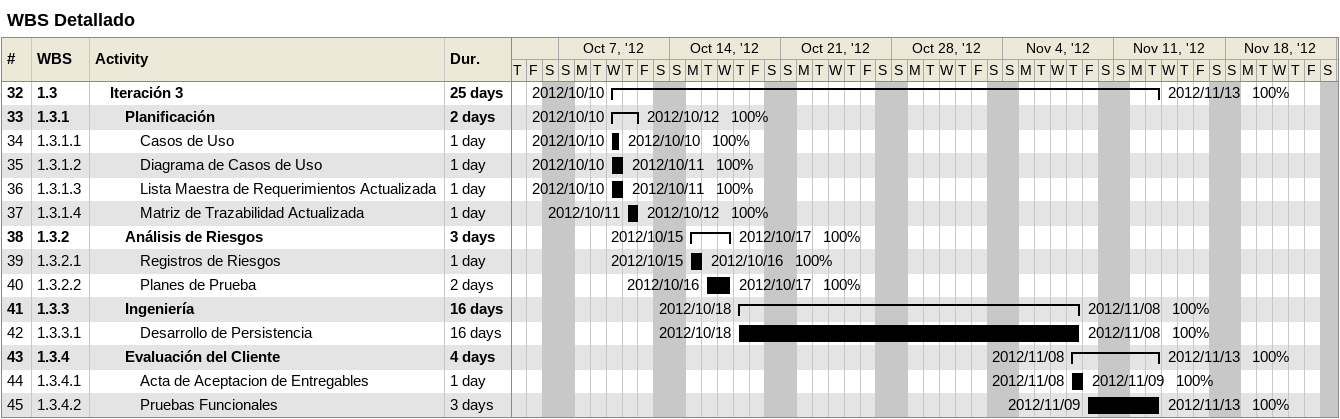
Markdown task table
WBS Detallado

| ID | WBS | Task | Duration | Start | Finish | % complete |
|---|---|---|---|---|---|---|
| 32 | 1.3 | **Iteración 3** | 25d | 2012-10-10 | 2012-11-13 | 100 |
| 33 | 1.3.1 | **Planificación** | 2d | 2012-10-10 | 2012-10-12 | 100 |
| 34 | 1.3.1.1 | Casos de Uso | 1d | 2012-10-10 | 2012-10-10 | 100 |
| 35 | 1.3.1.2 | Diagrama de Casos de Uso | 1d | 2012-10-10 | 2012-10-11 | 100 |
| 36 | 1.3.1.3 | Lista Maestra de Requerimientos Actualizada | 1d | 2012-10-10 | 2012-10-11 | 100 |
| 37 | 1.3.1.4 | Matriz de Trazabilidad Actualizada | 1d | 2012-10-11 | 2012-10-12 | 100 |
| 38 | 1.3.2 | **Análisis de Riesgos** | 3d | 2012-10-15 | 2012-10-17 | 100 |
| 39 | 1.3.2.1 | Registros de Riesgos | 1d | 2012-10-15 | 2012-10-16 | 100 |
| 40 | 1.3.2.2 | Planes de Prueba | 2d | 2012-10-16 | 2012-10-17 | 100 |
| 41 | 1.3.3 | **Ingeniería** | 16d | 2012-10-18 | 2012-11-08 | 100 |
| 42 | 1.3.3.1 | Desarrollo de Persistencia | 16d | 2012-10-18 | 2012-11-08 | 100 |
| 43 | 1.3.4 | **Evaluación del Cliente** | 4d | 2012-11-08 | 2012-11-13 | 100 |
| 44 | 1.3.4.1 | Acta de Aceptacion de Entregables | 1d | 2012-11-08 | 2012-11-09 | 100 |
| 45 | 1.3.4.2 | Pruebas Funcionales | 3d | 2012-11-09 | 2012-11-13 | 100 |
